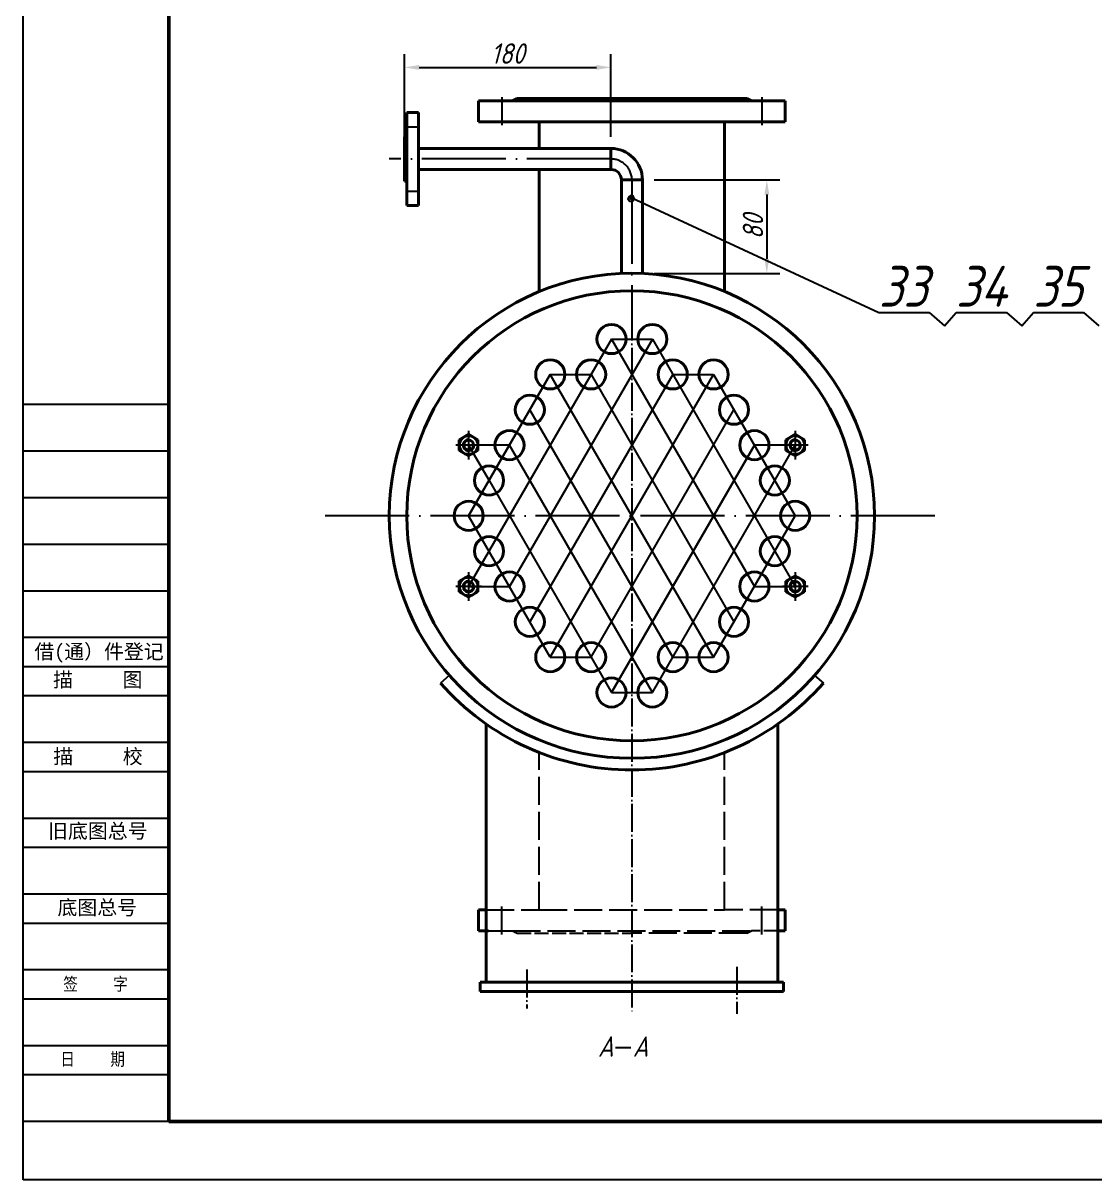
# Model space of a CAD drawing. Header units: millimetres. Extents: x -1137 to 3068, y -1656 to 1314.
# Drawn here: x -1137 to -218, y -1656 to -664 of the extents above; entities that cross this region are included whole.
import ezdxf

# ---------------------------------------------------------------- set-up
doc = ezdxf.new("R2010")
doc.units = ezdxf.units.MM
for name, pattern in [('ACAD_ISO02W100', [15, 12, -3]), ('ACAD_ISO04W100', [30, 24, -3, 0, -3]), ('EB_DASHDOT', [39, 30, -3, 3, -3])]:
    doc.linetypes.add(name, pattern=pattern)
for name, color, linetype, lineweight in [('CAXA1', 1, 'EB_DASHDOT', 25), ('CAXA3', 7, 'Continuous', 25), ('粗实线', 4, 'Continuous', 40)]:
    doc.layers.add(name, color=color, linetype=linetype, lineweight=lineweight)
for name, color, linetype in [('中心线', 27, 'ACAD_ISO04W100'), ('标注', 254, 'Continuous'), ('点划线', 1, 'ACAD_ISO04W100'), ('细实线', 253, 'Continuous'), ('虚线', 2, 'ACAD_ISO02W100')]:
    doc.layers.add(name, color=color, linetype=linetype)
doc.styles.add('GB', font='gbeitc.shx', dxfattribs={"bigfont": 'hztxt.shx'})
doc.styles.get("Standard").update_dxf_attribs({"font": 'Tssdeng.shx', "bigfont": 'hztxt.shx'})
doc.dimstyles.new('GB$0', dxfattribs={"dimscale": 5, "dimtxt": 3.5, "dimasz": 2.5, "dimexe": 2.25, "dimexo": 2, "dimtad": 1, "dimdec": 0, "dimtxsty": 'GB', "dimcen": 2.5, "dimadec": 0, "dimazin": 0, "dimtfac": 1, "dimtdec": 0, "dimtmove": 0, "dimatfit": 3, "dimfxl": 0, "dimarcsym": 0})

# ---------------------------------------------------------------- blocks, each defined once
blk = doc.blocks.new('*D90')
at = {"layer": 'DEFPOINTS', "color": 0}
for p in [(-605.86, -798.4), (-605.86, -878.6), (-499.2, -878.6)]:
    blk.add_point(p, dxfattribs=at)
at = {"layer": '细实线', "color": 0, "lineweight": -2}
for p, q in [((-595.86, -798.4), (-487.95, -798.4)), ((-499.2, -810.9), (-499.2, -866.1)), ((-595.86, -878.6), (-487.95, -878.6))]:
    blk.add_line(p, q, dxfattribs=at)
at = {"layer": '细实线', "color": 0}
for points in [[(-501.28, -810.9), (-497.12, -810.9), (-499.2, -798.4)], [(-501.28, -866.1), (-497.12, -866.1), (-499.2, -878.6)]]:
    blk.add_solid(points, dxfattribs=at)
at = {"layer": '细实线', "color": 0, "insert": (-511.08, -838.5), "char_height": 17.5, "attachment_point": 5, "rotation": 90, "style": 'GB'}
blk.add_mtext('80', dxfattribs=at)
blk = doc.blocks.new('*D91')
at = {"layer": 'DEFPOINTS', "color": 0}
for p in [(-632.86, -701.85), (-632.86, -771.4), (-809.83, -780.4)]:
    blk.add_point(p, dxfattribs=at)
at = {"layer": '细实线', "color": 0, "lineweight": -2}
for p, q in [((-809.83, -770.4), (-809.83, -690.6)), ((-632.86, -761.4), (-632.86, -690.6)), ((-797.33, -701.85), (-645.36, -701.85))]:
    blk.add_line(p, q, dxfattribs=at)
at = {"layer": '细实线', "color": 0}
for points in [[(-797.33, -699.77), (-797.33, -703.94), (-809.83, -701.85)], [(-645.36, -699.77), (-645.36, -703.94), (-632.86, -701.85)]]:
    blk.add_solid(points, dxfattribs=at)
at = {"layer": '细实线', "color": 0, "insert": (-721.34, -689.98), "char_height": 17.5, "attachment_point": 5, "style": 'GB'}
blk.add_mtext('180', dxfattribs=at)

msp = doc.modelspace()

# ---------------------------------------------------------------- hatches: boundary and pattern name
at = {"layer": '细实线'}
msp.add_hatch(color=256, dxfattribs=at).paths.add_polyline_path([(-617.65, -813.25, -1), (-612.65, -813.25, -1)])

# ---------------------------------------------------------------- linework, layer by layer
at = {"lineweight": -3}
for p, q in [((-1136.78, -1655.93), (-1136.78, 1314.07)), ((-1011.78, -990.93), (-1136.78, -990.93)), ((-1011.78, -1030.93), (-1136.78, -1030.93)), ((-1011.78, -1070.93), (-1136.78, -1070.93)), ((-1011.78, -1110.93), (-1136.78, -1110.93)), ((-1011.78, -1150.93), (-1136.78, -1150.93)), ((-1011.78, -1190.93), (-1136.78, -1190.93)), ((-1011.78, -1215.93), (-1136.78, -1215.93)), ((-1011.78, -1240.93), (-1136.78, -1240.93)), ((-1011.78, -1280.93), (-1136.78, -1280.93)), ((-1011.78, -1305.93), (-1136.78, -1305.93)), ((-1011.78, -1345.93), (-1136.78, -1345.93)), ((-1011.78, -1370.93), (-1136.78, -1370.93)), ((-1011.78, -1410.93), (-1136.78, -1410.93)), ((-1011.78, -1410.93), (-1136.78, -1410.93)), ((-1011.78, -1435.93), (-1136.78, -1435.93)), ((-1011.78, -1475.93), (-1136.78, -1475.93)), ((-1011.78, -1500.93), (-1136.78, -1500.93)), ((-1011.78, -1540.93), (-1136.78, -1540.93)), ((-1011.78, -1565.93), (-1136.78, -1565.93)), ((-1011.78, -1605.93), (-1136.78, -1605.93)), ((3068.22, -1655.93), (-1136.78, -1655.93))]:
    msp.add_line(p, q, dxfattribs=at)
at = {"lineweight": 50}
for p, q in [((-1011.78, -1605.93), (-1011.78, 1264.07)), ((3018.22, -1605.93), (-1011.78, -1605.93))]:
    msp.add_line(p, q, dxfattribs=at)
at = {"layer": 'CAXA1', "linetype": 'EB_DASHDOT', "lineweight": 25}
for p, q in [((-754.86, -1013.54), (-754.86, -1038.02)), ((-474.86, -1013.54), (-474.86, -1038.02)), ((-743.86, -1025.78), (-765.86, -1025.78)), ((-463.86, -1025.78), (-485.86, -1025.78)), ((-754.86, -1134.79), (-754.86, -1159.26)), ((-474.86, -1134.79), (-474.86, -1159.26)), ((-743.86, -1147.03), (-765.86, -1147.03)), ((-463.86, -1147.03), (-485.86, -1147.03))]:
    msp.add_line(p, q, dxfattribs=at)
at = {"layer": 'CAXA3'}
for centre in [(-754.86, -1025.78), (-474.86, -1025.78), (-754.86, -1147.03), (-474.86, -1147.03)]:
    msp.add_arc(centre, 5, 80, 0, dxfattribs=at)
at = {"layer": '中心线'}
for points in [[(-726.36, -727.4), (-726.36, -751.4)], [(-503.36, -727.4), (-503.36, -751.4)]]:
    msp.add_lwpolyline(points, dxfattribs=at)
at = {"layer": '标注'}
for p, q in [((-614.86, -813.64), (-403.1, -912.14)), ((-403.1, -912.14), (-360, -912.14)), ((-336.91, -912.14), (-293.81, -912.14)), ((-270.72, -912.14), (-227.62, -912.14)), ((-628.93, -1542.48), (-615.88, -1542.48))]:
    msp.add_line(p, q, dxfattribs=at)
at = {"layer": '点划线', "ltscale": 3}
for p, q in [((-632.86, -780.4), (-822.92, -780.4)), ((-614.86, -798.4), (-614.86, -912.14)), ((-355.22, -1086.4), (-883.84, -1086.4))]:
    msp.add_line(p, q, dxfattribs=at)
at = {"layer": '点划线'}
for p, q in [((-614.86, -912.14), (-614.86, -1512.08)), ((-704.86, -1475.5), (-704.86, -1508.95)), ((-524.86, -1473.24), (-524.86, -1513.47))]:
    msp.add_line(p, q, dxfattribs=at)
at = {"layer": '点划线', "ltscale": 3}
for points in [[(-808.83, -752.9), (-796.83, -752.9)], [(-808.83, -807.9), (-796.83, -807.9)]]:
    msp.add_lwpolyline(points, dxfattribs=at)
at = {"layer": '点划线'}
for points in [[(-726.36, -1445.4), (-726.36, -1421.4)], [(-503.36, -1445.4), (-503.36, -1421.4)]]:
    msp.add_lwpolyline(points, dxfattribs=at)
at = {"layer": '点划线', "ltscale": 3}
msp.add_arc((-632.86, -798.4), 18, 0, 90, dxfattribs=at)
at = {"layer": '粗实线'}
for p, q in [((-717.36, -730.4), (-713.36, -728.4)), ((-717.36, -730.4), (-512.36, -730.4)), ((-516.36, -728.4), (-512.36, -730.4)), ((-797.83, -740.4), (-807.83, -740.4)), ((-694.36, -748.4), (-694.36, -771.4)), ((-694.36, -748.4), (-535.36, -748.4)), ((-535.36, -748.4), (-535.36, -894.2)), ((-807.83, -761.4), (-807.83, -799.4)), ((-632.86, -771.4), (-797.83, -771.4)), ((-632.86, -789.4), (-632.86, -771.4)), ((-632.86, -789.4), (-797.83, -789.4)), ((-694.36, -789.4), (-694.36, -894.2)), ((-623.86, -798.4), (-623.86, -878.6)), ((-623.86, -798.4), (-605.86, -798.4)), ((-605.86, -798.4), (-605.86, -878.6)), ((-754.86, -1016.54), (-762.86, -1021.16)), ((-762.86, -1030.4), (-762.86, -1021.16)), ((-754.86, -1016.54), (-746.86, -1021.16)), ((-746.86, -1030.4), (-746.86, -1021.16)), ((-474.86, -1016.54), (-482.86, -1021.16)), ((-482.86, -1030.4), (-482.86, -1021.16)), ((-474.86, -1016.54), (-466.86, -1021.16)), ((-466.86, -1030.4), (-466.86, -1021.16)), ((-754.86, -1035.02), (-762.86, -1030.4)), ((-754.86, -1035.02), (-746.86, -1030.4)), ((-474.86, -1035.02), (-482.86, -1030.4)), ((-474.86, -1035.02), (-466.86, -1030.4)), ((-754.86, -1137.79), (-762.86, -1142.41)), ((-754.86, -1137.79), (-746.86, -1142.41)), ((-474.86, -1137.79), (-482.86, -1142.41)), ((-474.86, -1137.79), (-466.86, -1142.41)), ((-762.86, -1151.64), (-762.86, -1142.41)), ((-746.86, -1151.64), (-746.86, -1142.41)), ((-482.86, -1151.64), (-482.86, -1142.41)), ((-466.86, -1151.64), (-466.86, -1142.41)), ((-754.86, -1156.26), (-762.86, -1151.64)), ((-754.86, -1156.26), (-746.86, -1151.64)), ((-474.86, -1156.26), (-482.86, -1151.64)), ((-474.86, -1156.26), (-466.86, -1151.64)), ((-739.86, -1265.01), (-739.86, -1486.4)), ((-489.86, -1265.01), (-489.86, -1486.4)), ((-744.86, -1486.4), (-484.86, -1486.4)), ((-744.86, -1486.4), (-744.86, -1494.4)), ((-484.86, -1486.4), (-484.86, -1494.4)), ((-744.86, -1494.4), (-484.86, -1494.4))]:
    msp.add_line(p, q, dxfattribs=at)
for points in [[(-746.36, -730.4), (-746.36, -748.4)], [(-746.36, -730.4), (-717.36, -730.4)], [(-713.36, -728.4), (-615.86, -728.4)], [(-516.36, -728.4), (-615.86, -728.4)], [(-483.36, -730.4), (-512.36, -730.4)], [(-483.36, -730.4), (-483.36, -748.4)], [(-807.83, -740.4), (-807.83, -761.4)], [(-797.83, -740.4), (-797.83, -780.4)], [(-746.36, -748.4), (-694.36, -748.4)], [(-483.36, -748.4), (-535.36, -748.4)], [(-809.83, -761.4), (-807.83, -761.4)], [(-809.83, -761.4), (-809.83, -780.4)], [(-809.83, -799.4), (-809.83, -780.4)], [(-797.83, -820.4), (-797.83, -780.4)], [(-809.83, -799.4), (-807.83, -799.4)], [(-807.83, -820.4), (-807.83, -799.4)], [(-807.83, -820.4), (-797.83, -820.4)], [(-746.36, -1442.4), (-746.36, -1424.4)], [(-746.36, -1424.4), (-739.86, -1424.4)], [(-483.36, -1424.4), (-489.86, -1424.4)], [(-483.36, -1442.4), (-483.36, -1424.4)], [(-746.36, -1442.4), (-737.81, -1442.4)], [(-483.36, -1442.4), (-489.86, -1442.4)]]:
    msp.add_lwpolyline(points, dxfattribs=at)
for centre, radius in [((-614.86, -1086.4), 208), ((-614.86, -1086.4), 193), ((-632.36, -934.85), 12.5), ((-597.36, -934.85), 12.5), ((-684.86, -965.16), 12.5), ((-649.86, -965.16), 12.5), ((-579.86, -965.16), 12.5), ((-544.86, -965.16), 12.5), ((-702.36, -995.47), 12.5), ((-527.36, -995.47), 12.5), ((-754.86, -1025.78), 8), ((-754.86, -1025.78), 8), ((-754.86, -1025.78), 4.25), ((-719.86, -1025.78), 12.5), ((-509.86, -1025.78), 12.5), ((-474.86, -1025.78), 8), ((-474.86, -1025.78), 8), ((-474.86, -1025.78), 4.25), ((-737.36, -1056.09), 12.5), ((-492.36, -1056.09), 12.5), ((-754.86, -1086.4), 12.5), ((-474.86, -1086.4), 12.5), ((-737.36, -1116.72), 12.5), ((-492.36, -1116.72), 12.5), ((-754.86, -1147.03), 8), ((-754.86, -1147.03), 8), ((-719.86, -1147.03), 12.5), ((-509.86, -1147.03), 12.5), ((-474.86, -1147.03), 8), ((-474.86, -1147.03), 8), ((-754.86, -1147.03), 4.25), ((-474.86, -1147.03), 4.25), ((-702.36, -1177.34), 12.5), ((-527.36, -1177.34), 12.5), ((-684.86, -1207.65), 12.5), ((-649.86, -1207.65), 12.5), ((-579.86, -1207.65), 12.5), ((-544.86, -1207.65), 12.5), ((-632.36, -1237.96), 12.5), ((-597.36, -1237.96), 12.5)]:
    msp.add_circle(centre, radius, dxfattribs=at)
for centre, radius, start, end in [((-632.86, -798.4), 27, 0, 90), ((-632.86, -798.4), 9, 0, 90), ((-614.86, -1086.4), 218, 221.14357, 318.85643)]:
    msp.add_arc(centre, radius, start, end, dxfattribs=at)
at = {"layer": '细实线'}
for p, q in [((-360, -912.14), (-346.85, -923.57)), ((-346.85, -923.57), (-336.91, -912.14)), ((-293.81, -912.14), (-280.66, -923.57)), ((-280.66, -923.57), (-270.72, -912.14)), ((-227.62, -912.14), (-214.47, -923.57)), ((-632.36, -934.85), (-754.86, -1147.03)), ((-597.36, -934.85), (-719.86, -1147.03)), ((-632.36, -934.85), (-509.86, -1147.03)), ((-632.36, -934.85), (-597.36, -934.85)), ((-597.36, -934.85), (-474.86, -1147.03)), ((-754.86, -1086.4), (-684.86, -965.16)), ((-684.86, -965.16), (-754.86, -1086.4)), ((-579.86, -965.16), (-702.36, -1177.34)), ((-684.86, -1207.65), (-544.86, -965.16)), ((-544.86, -1207.65), (-684.86, -965.16)), ((-684.86, -965.16), (-649.86, -965.16)), ((-649.86, -965.16), (-527.36, -1177.34)), ((-579.86, -965.16), (-544.86, -965.16)), ((-544.86, -965.16), (-474.86, -1086.4)), ((-579.86, -1207.65), (-702.36, -995.47)), ((-649.86, -1207.65), (-527.36, -995.47)), ((-719.86, -1025.78), (-754.86, -1025.78)), ((-754.86, -1025.78), (-737.36, -1056.09)), ((-597.36, -1237.96), (-719.86, -1025.78)), ((-632.36, -1237.96), (-509.86, -1025.78)), ((-509.86, -1025.78), (-632.36, -1237.96)), ((-597.36, -1237.96), (-474.86, -1025.78)), ((-474.86, -1025.78), (-509.86, -1025.78)), ((-737.36, -1056.09), (-632.36, -1237.96)), ((-684.86, -1207.65), (-754.86, -1086.4)), ((-544.86, -1207.65), (-474.86, -1086.4)), ((-754.86, -1147.03), (-719.86, -1147.03)), ((-509.86, -1147.03), (-474.86, -1147.03)), ((-684.86, -1207.65), (-649.86, -1207.65)), ((-579.86, -1207.65), (-544.86, -1207.65)), ((-771.5, -1223.26), (-779.03, -1229.84)), ((-458.22, -1223.26), (-450.69, -1229.84)), ((-632.36, -1237.96), (-597.36, -1237.96))]:
    msp.add_line(p, q, dxfattribs=at)
msp.add_circle((-615.46, -814.48), 2.5, dxfattribs=at)
at = {"layer": '虚线', "ltscale": 2}
for p, q in [((-694.36, -1424.4), (-694.36, -1289.39)), ((-535.36, -1424.4), (-535.36, -1289.39)), ((-694.36, -1424.4), (-535.36, -1424.4)), ((-717.36, -1442.4), (-512.36, -1442.4)), ((-516.36, -1444.4), (-512.36, -1442.4))]:
    msp.add_line(p, q, dxfattribs=at)
at = {"layer": '虚线'}
msp.add_line((-717.36, -1442.4), (-713.36, -1444.4), dxfattribs=at)
at = {"layer": '虚线', "ltscale": 2}
for points in [[(-739.86, -1424.4), (-694.36, -1424.4)], [(-489.86, -1424.4), (-535.36, -1424.4)], [(-739.86, -1442.4), (-717.36, -1442.4)], [(-516.36, -1444.4), (-615.86, -1444.4)]]:
    msp.add_lwpolyline(points, dxfattribs=at)
at = {"layer": '虚线'}
for points in [[(-713.36, -1444.4), (-615.86, -1444.4)], [(-489.86, -1442.4), (-512.36, -1442.4)]]:
    msp.add_lwpolyline(points, dxfattribs=at)

# ---------------------------------------------------------------- texts
at = {"lineweight": -3, "char_height": 12.5, "width": 3110.4, "attachment_point": 5}
for s, insert in [('\\f仿宋_GB2312|b0|i0|c134|p49;借(通）件登记', (-1071.7, -1204.55)), ('\\f仿宋_GB2312|b0|i0|c134|p49;描     图', (-1072.8, -1227.66)), ('\\f仿宋_GB2312|b0|i0|c134|p49;描     校', (-1072.6, -1293.48)), ('\\f仿宋_GB2312|b0|i0|c134|p49;旧底图总号', (-1072.78, -1357.45)), ('\\f仿宋_GB2312|b0|i0|c134|p49;底图总号', (-1073.23, -1423.05)), ('签    字', (-1074.73, -1488.4)), ('日    期', (-1077.21, -1552.92))]:
    msp.add_mtext(s, dxfattribs=dict(at, insert=insert))
at = {"layer": '标注', "style": 'GB'}
for s, insert, char_height, width, attachment_point in [('33', (-403.17, -907.12), 35, 48.0002, 7), ('34', (-336.98, -907.12), 35, 48.0002, 7), ('35', (-270.79, -907.12), 35, 48.0002, 7), ('A', (-644.02, -1532.84), 17.5, 24.0001, 1), ('A', (-600.79, -1532.84), 17.5, 24.0001, 3)]:
    msp.add_mtext(s, dxfattribs=dict(at, insert=insert, char_height=char_height, width=width, attachment_point=attachment_point))

# ---------------------------------------------------------------- dimensions: what is measured, and where the dimension line sits
at = {"layer": '细实线'}
dim = msp.add_linear_dim(base=(-632.86, -701.85), p1=(-809.83, -780.4), p2=(-632.86, -771.4), text='180', dimstyle='GB$0', dxfattribs=at)
dim.commit()
dim.dimension.update_dxf_attribs({"geometry": '*D91', "text_midpoint": (-721.34, -689.98)})
dim = msp.add_linear_dim(base=(-499.2, -878.6), p1=(-605.86, -798.4), p2=(-605.86, -878.6), angle=90, dimstyle='GB$0', dxfattribs=at)
dim.commit()
dim.dimension.update_dxf_attribs({"geometry": '*D90', "text_midpoint": (-511.08, -838.5)})

doc.saveas('drawing.dxf')
